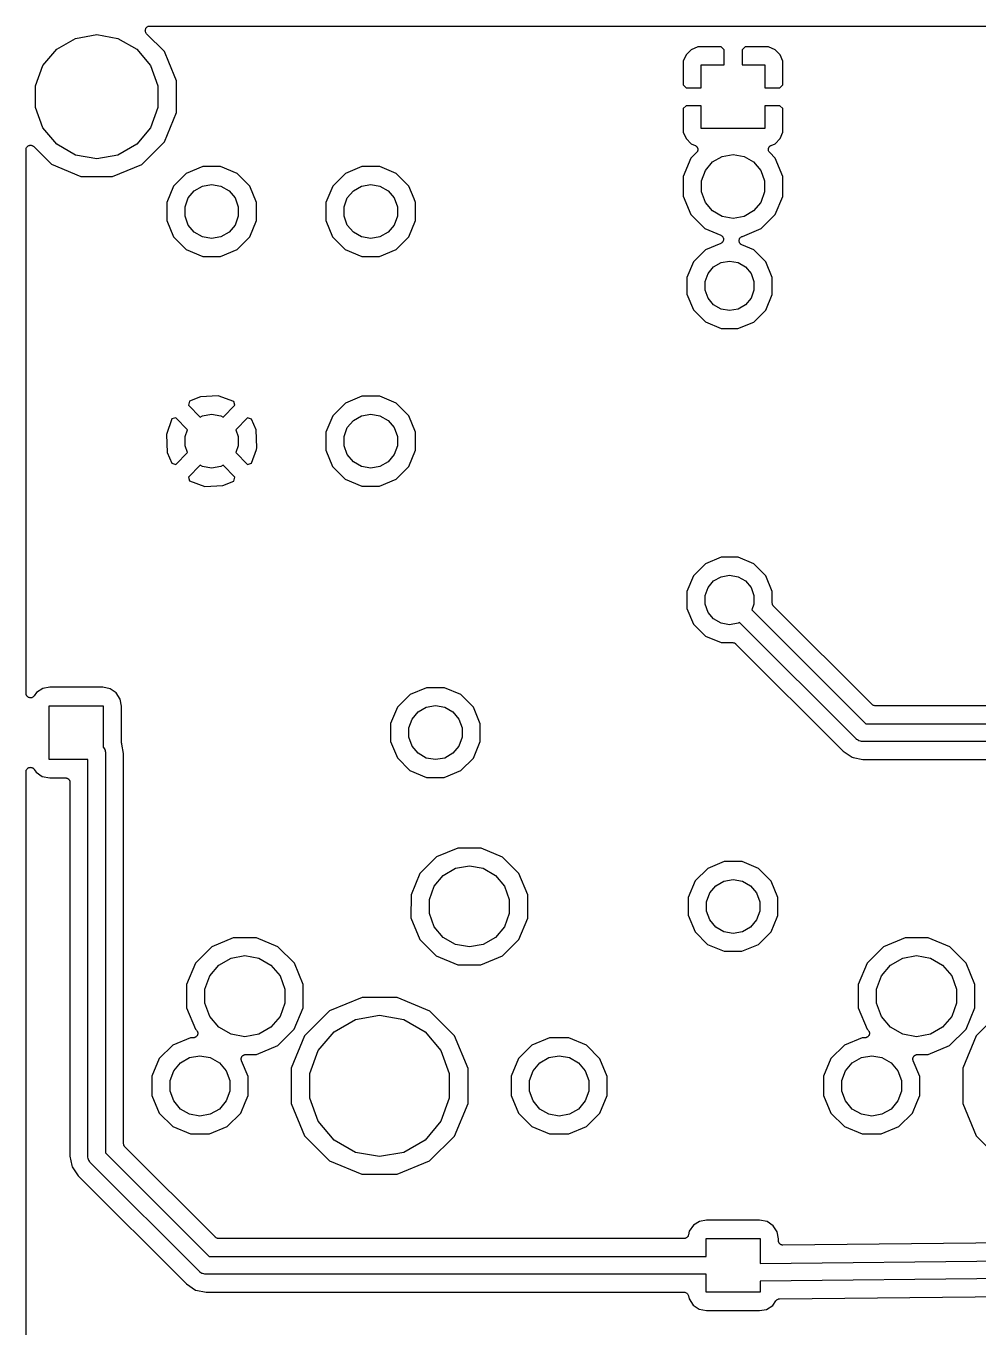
# Model space of a CAD drawing. Extents: x 30 to 169, y -146 to -30.
# Drawn here: x 30 to 56.95, y -66.85 to -30 of the extents above; entities that cross this region are included whole.
import ezdxf

# ---------------------------------------------------------------- set-up
doc = ezdxf.new("R2010")
doc.units = 0
doc.header["$MEASUREMENT"] = 0
doc.layers.add('BLACK', color=7, linetype='CONTINUOUS')

msp = doc.modelspace()

# ---------------------------------------------------------------- linework, layer by layer
at = {"layer": 'Black'}
for p, q in [((33.3737, -30.138), (33.3752, -30.1215)), ((33.3752, -30.1434), (33.3737, -30.138)), ((33.3752, -30.1049), (33.3771, -30.0996)), ((33.3752, -30.1215), (33.3752, -30.1049)), ((33.3752, -30.1491), (33.3752, -30.1434)), ((33.3808, -30.1646), (33.3752, -30.1491)), ((33.3771, -30.0996), (33.3776, -30.094)), ((33.3776, -30.094), (33.3846, -30.079)), ((33.3851, -30.1806), (33.3808, -30.1646)), ((33.3846, -30.079), (33.3902, -30.0635)), ((33.3883, -30.1852), (33.3851, -30.1806)), ((33.3902, -30.1905), (33.3883, -30.1852)), ((33.3902, -30.0635), (33.3939, -30.0592)), ((33.4009, -30.2032), (33.3902, -30.1905)), ((33.3939, -30.0592), (33.3963, -30.0541)), ((33.3963, -30.0541), (33.408, -30.0424)), ((33.4103, -30.2167), (33.4009, -30.2032)), ((33.408, -30.0424), (33.4186, -30.0297)), ((33.9154, -30.7226), (33.4103, -30.2167)), ((33.4186, -30.0297), (33.4235, -30.0269)), ((33.4235, -30.0269), (33.4275, -30.0229)), ((33.4275, -30.0229), (33.4425, -30.0159)), ((33.4425, -30.0159), (33.4568, -30.0077)), ((33.4568, -30.0077), (33.4623, -30.0067)), ((33.4623, -30.0067), (33.4675, -30.0043)), ((33.4675, -30.0043), (33.4839, -30.0029)), ((33.4839, -30.0029), (33.5002, -30)), ((33.5002, -30), (89.1004, -30)), ((30.8708, -30.6543), (31.3992, -30.3493)), ((31.3992, -30.3493), (32, -30.2433)), ((32, -30.2433), (32.6008, -30.3493)), ((32.6008, -30.3493), (33.1292, -30.6543)), ((30.4787, -31.1217), (30.8708, -30.6543)), ((33.1292, -30.6543), (33.5213, -31.1217)), ((34.0391, -31.0222), (33.9154, -30.7226)), ((48.6693, -30.8122), (48.592, -30.999)), ((48.8122, -30.6693), (48.6693, -30.8122)), ((48.999, -30.592), (48.8122, -30.6693)), ((49.6616, -30.592), (48.999, -30.592)), ((49.746, -30.6764), (49.6616, -30.592)), ((49.746, -31.1), (49.746, -30.6764)), ((50.3384, -30.592), (50.254, -30.6764)), ((50.254, -30.6764), (50.254, -31.1)), ((51.001, -30.592), (50.3384, -30.592)), ((51.1878, -30.6693), (51.001, -30.592)), ((51.3307, -30.8122), (51.1878, -30.6693)), ((51.408, -30.999), (51.3307, -30.8122)), ((30.27, -31.695), (30.4787, -31.1217)), ((33.5213, -31.1217), (33.73, -31.695)), ((34.2584, -31.5528), (34.0391, -31.0222)), ((48.592, -30.999), (48.592, -31.6616)), ((49.1, -31.746), (49.1, -31.1)), ((49.1, -31.1), (49.746, -31.1)), ((50.254, -31.1), (50.9, -31.1)), ((50.9, -31.1), (50.9, -31.746)), ((51.408, -31.6616), (51.408, -30.999)), ((34.2576, -32.4511), (34.2584, -31.5528)), ((48.592, -31.6616), (48.6764, -31.746)), ((51.3236, -31.746), (51.408, -31.6616)), ((30.27, -32.305), (30.27, -31.695)), ((33.73, -31.695), (33.73, -32.305)), ((48.6764, -31.746), (49.1, -31.746)), ((50.9, -31.746), (51.3236, -31.746)), ((30.4787, -32.8783), (30.27, -32.305)), ((33.73, -32.305), (33.5213, -32.8783)), ((48.6764, -32.254), (48.592, -32.3384)), ((48.592, -32.3384), (48.592, -33.001)), ((49.1, -32.254), (48.6764, -32.254)), ((49.1, -32.9), (49.1, -32.254)), ((50.9, -32.254), (50.9, -32.9)), ((51.3236, -32.254), (50.9, -32.254)), ((51.408, -32.3384), (51.3236, -32.254)), ((51.408, -33.001), (51.408, -32.3384)), ((33.9131, -33.2807), (34.2576, -32.4511)), ((30.8708, -33.3457), (30.4787, -32.8783)), ((33.5213, -32.8783), (33.1292, -33.3457)), ((48.592, -33.001), (48.6693, -33.1878)), ((50.9, -32.9), (49.1, -32.9)), ((51.3307, -33.1878), (51.408, -33.001)), ((30, -33.4996), (30.0029, -33.4832)), ((30, -35.5267), (30, -33.4996)), ((30.0029, -33.4832), (30.0044, -33.4666)), ((30.0044, -33.4666), (30.0067, -33.4616)), ((30.0067, -33.4616), (30.0077, -33.4561)), ((30.0077, -33.4561), (30.016, -33.4417)), ((30.016, -33.4417), (30.023, -33.4266)), ((30.023, -33.4266), (30.0269, -33.4227)), ((30.0269, -33.4227), (30.0297, -33.4179)), ((30.0297, -33.4179), (30.0425, -33.4072)), ((30.0425, -33.4072), (30.0542, -33.3955)), ((30.0542, -33.3955), (30.0593, -33.3931)), ((30.0593, -33.3931), (30.0635, -33.3896)), ((30.0635, -33.3896), (30.0791, -33.3839)), ((30.0791, -33.3839), (30.0942, -33.3769)), ((30.0942, -33.3769), (30.0997, -33.3764)), ((30.0997, -33.3764), (30.1049, -33.3745)), ((30.1049, -33.3745), (30.1216, -33.3745)), ((30.1216, -33.3745), (30.1382, -33.3731)), ((30.1382, -33.3731), (30.1435, -33.3745)), ((30.1435, -33.3745), (30.1491, -33.3745)), ((30.1491, -33.3745), (30.1647, -33.3802)), ((30.1647, -33.3802), (30.1808, -33.3845)), ((30.1808, -33.3845), (30.1853, -33.3877)), ((30.1853, -33.3877), (30.1905, -33.3896)), ((30.1905, -33.3896), (30.2032, -33.4003)), ((30.2032, -33.4003), (30.2169, -33.4099)), ((30.2169, -33.4099), (30.7193, -33.9131)), ((31.3992, -33.6507), (30.8708, -33.3457)), ((33.1292, -33.3457), (32.6008, -33.6507)), ((33.2774, -33.9154), (33.9131, -33.2807)), ((48.6693, -33.1878), (48.8122, -33.3307)), ((48.8122, -33.3307), (48.9236, -33.3768)), ((48.9236, -33.3768), (48.9353, -33.3843)), ((48.9353, -33.3843), (48.9479, -33.3902)), ((48.9479, -33.3902), (48.9538, -33.396)), ((48.9538, -33.396), (48.9608, -33.4005)), ((48.9608, -33.4005), (48.9693, -33.4115)), ((48.9693, -33.4115), (48.9791, -33.4214)), ((48.9791, -33.4214), (48.9826, -33.4289)), ((48.9826, -33.4289), (48.9876, -33.4355)), ((48.9876, -33.4355), (48.9918, -33.4487)), ((48.9937, -33.5345), (48.99, -33.5479)), ((48.9918, -33.4487), (48.9977, -33.4614)), ((48.999, -33.5216), (48.9937, -33.5345)), ((48.9977, -33.4614), (48.9984, -33.4696)), ((48.9984, -33.4696), (49.0009, -33.4775)), ((48.9993, -33.5133), (48.999, -33.5216)), ((49.0015, -33.5053), (48.9993, -33.5133)), ((49.0009, -33.4775), (49.0003, -33.4914)), ((49.0003, -33.4914), (49.0015, -33.5053)), ((50.9984, -33.5051), (50.9996, -33.4914)), ((51.0006, -33.5132), (50.9984, -33.5051)), ((50.999, -33.4776), (51.0015, -33.4696)), ((50.9996, -33.4914), (50.999, -33.4776)), ((51.0009, -33.5216), (51.0006, -33.5132)), ((51.0062, -33.5344), (51.0009, -33.5216)), ((51.0015, -33.4696), (51.0023, -33.4612)), ((51.0023, -33.4612), (51.0081, -33.4487)), ((51.0098, -33.5477), (51.0062, -33.5344)), ((51.0081, -33.4487), (51.0123, -33.4355)), ((51.0123, -33.4355), (51.0174, -33.4288)), ((51.0174, -33.4288), (51.0209, -33.4212)), ((51.0209, -33.4212), (51.0307, -33.4115)), ((51.0307, -33.4115), (51.0391, -33.4005)), ((51.0391, -33.4005), (51.0462, -33.396)), ((51.0462, -33.396), (51.0522, -33.3901)), ((51.0522, -33.3901), (51.0647, -33.3842)), ((51.0647, -33.3842), (51.0763, -33.3768)), ((51.0763, -33.3768), (51.1878, -33.3307)), ((51.1878, -33.3307), (51.3307, -33.1878)), ((32, -33.7567), (31.3992, -33.6507)), ((32.6008, -33.6507), (32, -33.7567)), ((48.8071, -33.7414), (48.5922, -34.2587)), ((48.9647, -33.584), (48.8071, -33.7414)), ((48.9727, -33.5726), (48.9647, -33.584)), ((48.9821, -33.5624), (48.9727, -33.5726)), ((48.9853, -33.5547), (48.9821, -33.5624)), ((48.99, -33.5479), (48.9853, -33.5547)), ((49.2176, -34.0883), (49.4193, -33.8479)), ((49.4193, -33.8479), (49.691, -33.691)), ((49.691, -33.691), (50, -33.6366)), ((50, -33.6366), (50.309, -33.691)), ((50.309, -33.691), (50.5807, -33.8479)), ((50.5807, -33.8479), (50.7824, -34.0883)), ((51.0146, -33.5546), (51.0098, -33.5477)), ((51.0178, -33.5624), (51.0146, -33.5546)), ((51.0271, -33.5726), (51.0178, -33.5624)), ((51.035, -33.5839), (51.0271, -33.5726)), ((51.1943, -33.7435), (51.035, -33.5839)), ((51.4082, -34.2612), (51.1943, -33.7435)), ((30.7193, -33.9131), (31.5489, -34.2576)), ((31.5489, -34.2576), (32.4472, -34.2584)), ((32.4472, -34.2584), (33.2774, -33.9154)), ((34.5315, -34.1727), (34.174, -34.5297)), ((34.9985, -33.9798), (34.5315, -34.1727)), ((35.5037, -33.9802), (34.9985, -33.9798)), ((35.9703, -34.174), (35.5037, -33.9802)), ((36.3273, -34.5315), (35.9703, -34.174)), ((39.0315, -34.1727), (38.674, -34.5297)), ((39.4985, -33.9798), (39.0315, -34.1727)), ((40.0037, -33.9802), (39.4985, -33.9798)), ((40.4703, -34.174), (40.0037, -33.9802)), ((40.8273, -34.5315), (40.4703, -34.174)), ((48.5922, -34.2587), (48.5918, -34.8188)), ((49.1103, -34.3831), (49.2176, -34.0883)), ((50.7824, -34.0883), (50.8897, -34.3831)), ((51.4078, -34.8213), (51.4082, -34.2612)), ((34.174, -34.5297), (33.9802, -34.9963)), ((34.7583, -34.664), (34.9884, -34.5312)), ((34.9884, -34.5312), (35.25, -34.4851)), ((35.25, -34.4851), (35.5116, -34.5312)), ((35.5116, -34.5312), (35.7417, -34.664)), ((36.5202, -34.9985), (36.3273, -34.5315)), ((38.674, -34.5297), (38.4802, -34.9963)), ((39.2583, -34.664), (39.4884, -34.5312)), ((39.4884, -34.5312), (39.75, -34.4851)), ((39.75, -34.4851), (40.0116, -34.5312)), ((40.0116, -34.5312), (40.2417, -34.664)), ((40.9764, -34.8925), (40.8273, -34.5315)), ((49.1103, -34.6969), (49.1103, -34.3831)), ((50.8897, -34.3831), (50.8897, -34.6969)), ((33.9802, -34.9963), (33.9798, -35.5015)), ((34.4967, -35.1172), (34.5876, -34.8675)), ((34.5876, -34.8675), (34.7583, -34.664)), ((35.7417, -34.664), (35.9124, -34.8675)), ((35.9124, -34.8675), (36.0033, -35.1172)), ((36.5198, -35.5037), (36.5202, -34.9985)), ((38.4802, -34.9963), (38.4798, -35.5015)), ((38.9967, -35.1172), (39.0876, -34.8675)), ((39.0876, -34.8675), (39.2583, -34.664)), ((40.2417, -34.664), (40.4124, -34.8675)), ((40.4124, -34.8675), (40.5033, -35.1172)), ((41.0202, -34.9985), (40.9764, -34.8925)), ((41.0198, -35.5037), (41.0202, -34.9985)), ((48.5918, -34.8188), (48.8057, -35.3365)), ((49.2176, -34.9917), (49.1103, -34.6969)), ((49.4193, -35.2321), (49.2176, -34.9917)), ((50.7824, -34.9917), (50.5807, -35.2321)), ((50.8897, -34.6969), (50.7824, -34.9917)), ((51.1929, -35.3386), (51.4078, -34.8213)), ((34.4967, -35.3828), (34.4967, -35.1172)), ((36.0033, -35.1172), (36.0033, -35.3828)), ((38.9967, -35.3828), (38.9967, -35.1172)), ((40.5033, -35.1172), (40.5033, -35.3828)), ((48.8057, -35.3365), (49.2014, -35.7329)), ((49.691, -35.389), (49.4193, -35.2321)), ((50.5807, -35.2321), (50.309, -35.389)), ((50.7965, -35.7343), (51.1929, -35.3386)), ((30, -39.1667), (30, -35.5267)), ((33.9798, -35.5015), (34.1727, -35.9685)), ((34.5876, -35.6325), (34.4967, -35.3828)), ((34.7583, -35.836), (34.5876, -35.6325)), ((35.9124, -35.6325), (35.7417, -35.836)), ((36.0033, -35.3828), (35.9124, -35.6325)), ((36.326, -35.9703), (36.5198, -35.5037)), ((38.4798, -35.5015), (38.6727, -35.9685)), ((39.0876, -35.6325), (38.9967, -35.3828)), ((39.2583, -35.836), (39.0876, -35.6325)), ((40.4124, -35.6325), (40.2417, -35.836)), ((40.5033, -35.3828), (40.4124, -35.6325)), ((40.826, -35.9703), (41.0198, -35.5037)), ((49.2014, -35.7329), (49.6489, -35.9188)), ((50, -35.4434), (49.691, -35.389)), ((50.309, -35.389), (50, -35.4434)), ((50.2681, -35.9527), (50.7965, -35.7343)), ((34.1727, -35.9685), (34.5297, -36.326)), ((34.9884, -35.9688), (34.7583, -35.836)), ((35.25, -36.0149), (34.9884, -35.9688)), ((35.5116, -35.9688), (35.25, -36.0149)), ((35.7417, -35.836), (35.5116, -35.9688)), ((35.9685, -36.3273), (36.326, -35.9703)), ((38.6727, -35.9685), (39.0297, -36.326)), ((39.4884, -35.9688), (39.2583, -35.836)), ((39.75, -36.0149), (39.4884, -35.9688)), ((40.0116, -35.9688), (39.75, -36.0149)), ((40.2417, -35.836), (40.0116, -35.9688)), ((40.4685, -36.3273), (40.826, -35.9703)), ((49.6489, -35.9188), (49.6628, -35.9277)), ((49.6628, -35.9277), (49.6776, -35.9354)), ((49.6776, -35.9354), (49.6813, -35.9395)), ((49.6813, -35.9395), (49.686, -35.9425)), ((49.686, -35.9425), (49.6961, -35.9557)), ((49.7072, -36.1044), (49.696, -36.1166)), ((49.6961, -35.9557), (49.7073, -35.9679)), ((49.7094, -36.0992), (49.7072, -36.1044)), ((49.7073, -35.9679), (49.7095, -35.9731)), ((49.7128, -36.0948), (49.7094, -36.0992)), ((49.7095, -35.9731), (49.7129, -35.9775)), ((49.7178, -36.079), (49.7128, -36.0948)), ((49.7129, -35.9775), (49.7178, -35.9933)), ((49.7178, -35.9933), (49.7242, -36.0087)), ((49.7241, -36.0636), (49.7178, -36.079)), ((49.7244, -36.0581), (49.7241, -36.0636)), ((49.7242, -36.0087), (49.7244, -36.0142)), ((49.7244, -36.0142), (49.7261, -36.0196)), ((49.7261, -36.0527), (49.7244, -36.0581)), ((49.7261, -36.0196), (49.7253, -36.0362)), ((49.7253, -36.0362), (49.7261, -36.0527)), ((50.1694, -36.0917), (50.1702, -36.0724)), ((50.1702, -36.0944), (50.1694, -36.0917)), ((50.1702, -36.0724), (50.1703, -36.0531)), ((50.1702, -36.0972), (50.1702, -36.0944)), ((50.1768, -36.1154), (50.1702, -36.0972)), ((50.1703, -36.0531), (50.1712, -36.0505)), ((50.1712, -36.0505), (50.1713, -36.0477)), ((50.1713, -36.0477), (50.1788, -36.0298)), ((50.1788, -36.0298), (50.1854, -36.0117)), ((50.1854, -36.0117), (50.1872, -36.0095)), ((50.1872, -36.0095), (50.1883, -36.0069)), ((50.1883, -36.0069), (50.2013, -35.9927)), ((50.2013, -35.9927), (50.2138, -35.9779)), ((50.2138, -35.9779), (50.2162, -35.9765)), ((50.2162, -35.9765), (50.2181, -35.9744)), ((50.2181, -35.9744), (50.2352, -35.9655)), ((50.2352, -35.9655), (50.252, -35.9559)), ((50.252, -35.9559), (50.2547, -35.9554)), ((50.2547, -35.9554), (50.2572, -35.9541)), ((50.2572, -35.9541), (50.2681, -35.9527)), ((34.5297, -36.326), (34.9963, -36.5198)), ((35.5015, -36.5202), (35.9685, -36.3273)), ((39.0297, -36.326), (39.4963, -36.5198)), ((40.0015, -36.5202), (40.4685, -36.3273)), ((49.2175, -36.3316), (48.8778, -36.6707)), ((49.6487, -36.1534), (49.2175, -36.3316)), ((49.6627, -36.1445), (49.6487, -36.1534)), ((49.6774, -36.1369), (49.6627, -36.1445)), ((49.6812, -36.1328), (49.6774, -36.1369)), ((49.6859, -36.1298), (49.6812, -36.1328)), ((49.696, -36.1166), (49.6859, -36.1298)), ((50.1826, -36.1338), (50.1768, -36.1154)), ((50.1843, -36.136), (50.1826, -36.1338)), ((50.1853, -36.1387), (50.1843, -36.136)), ((50.1977, -36.1535), (50.1853, -36.1387)), ((50.2094, -36.1688), (50.1977, -36.1535)), ((50.2118, -36.1703), (50.2094, -36.1688)), ((50.2136, -36.1725), (50.2118, -36.1703)), ((50.2303, -36.1822), (50.2136, -36.1725)), ((50.2466, -36.1925), (50.2303, -36.1822)), ((50.5843, -36.3328), (50.2466, -36.1925)), ((50.9234, -36.6725), (50.5843, -36.3328)), ((34.9963, -36.5198), (35.5015, -36.5202)), ((39.4963, -36.5198), (40.0015, -36.5202)), ((48.8778, -36.6707), (48.6937, -37.114)), ((49.2928, -37.0044), (49.4493, -36.8179)), ((49.4493, -36.8179), (49.6602, -36.6961)), ((49.6602, -36.6961), (49.9, -36.6538)), ((49.9, -36.6538), (50.1398, -36.6961)), ((50.1398, -36.6961), (50.3507, -36.8179)), ((50.3507, -36.8179), (50.5072, -37.0044)), ((51.1067, -37.1161), (50.9234, -36.6725)), ((48.6937, -37.114), (48.6933, -37.5939)), ((49.2095, -37.2332), (49.2928, -37.0044)), ((50.5072, -37.0044), (50.5905, -37.2332)), ((51.1063, -37.596), (51.1067, -37.1161)), ((49.2095, -37.4768), (49.2095, -37.2332)), ((49.2928, -37.7056), (49.2095, -37.4768)), ((50.5905, -37.4768), (50.5072, -37.7056)), ((50.5905, -37.2332), (50.5905, -37.4768)), ((48.6933, -37.5939), (48.8766, -38.0375)), ((49.4493, -37.8921), (49.2928, -37.7056)), ((49.6602, -38.0139), (49.4493, -37.8921)), ((50.3507, -37.8921), (50.1398, -38.0139)), ((50.5072, -37.7056), (50.3507, -37.8921)), ((50.9222, -38.0393), (51.1063, -37.596)), ((48.8766, -38.0375), (49.2157, -38.3772)), ((49.9, -38.0562), (49.6602, -38.0139)), ((50.1398, -38.0139), (49.9, -38.0562)), ((50.5825, -38.3784), (50.9222, -38.0393)), ((49.2157, -38.3772), (49.659, -38.5613)), ((49.659, -38.5613), (50.1389, -38.5617)), ((50.1389, -38.5617), (50.5825, -38.3784)), ((30, -40.1758), (30, -39.1667)), ((30, -40.7698), (30, -40.1758)), ((34.9309, -40.4944), (34.624, -40.6215)), ((35.4388, -40.469), (34.9309, -40.4944)), ((35.877, -40.6253), (35.4388, -40.469)), ((39.4985, -40.4798), (39.0315, -40.6727)), ((40.0037, -40.4802), (39.4985, -40.4798)), ((40.4703, -40.674), (40.0037, -40.4802)), ((30, -41.5423), (30, -40.7698)), ((34.624, -40.6215), (34.5921, -40.7329)), ((34.5921, -40.7329), (34.9263, -41.0671)), ((35.5737, -41.0671), (35.9079, -40.7329)), ((35.9079, -40.7329), (35.877, -40.6253)), ((39.0315, -40.6727), (38.674, -41.0297)), ((40.8273, -41.0315), (40.4703, -40.674)), ((34.1253, -41.123), (33.969, -41.5612)), ((34.2329, -41.0921), (34.1253, -41.123)), ((34.5664, -41.4256), (34.2329, -41.0921)), ((34.9263, -41.0671), (34.9884, -41.0312)), ((34.9884, -41.0312), (35.25, -40.9851)), ((35.25, -40.9851), (35.5116, -41.0312)), ((35.5116, -41.0312), (35.5737, -41.0671)), ((36.2671, -41.0921), (35.9336, -41.4256)), ((36.3785, -41.124), (36.2671, -41.0921)), ((36.5056, -41.4309), (36.3785, -41.124)), ((38.674, -41.0297), (38.4802, -41.4963)), ((39.0876, -41.3675), (39.2583, -41.164)), ((39.2583, -41.164), (39.4884, -41.0312)), ((39.4884, -41.0312), (39.75, -40.9851)), ((39.75, -40.9851), (40.0116, -41.0312)), ((40.0116, -41.0312), (40.2417, -41.164)), ((40.2417, -41.164), (40.4124, -41.3675)), ((41.0202, -41.4985), (40.8273, -41.0315)), ((30, -42.7302), (30, -41.5423)), ((33.969, -41.5612), (33.9944, -42.0691)), ((34.4967, -41.6172), (34.5664, -41.4256)), ((34.4967, -41.8828), (34.4967, -41.6172)), ((35.9336, -41.4256), (36.0033, -41.6172)), ((36.0033, -41.6172), (36.0033, -41.8828)), ((36.531, -41.9388), (36.5056, -41.4309)), ((38.4802, -41.4963), (38.4798, -42.0015)), ((38.9967, -41.6172), (39.0876, -41.3675)), ((38.9967, -41.8828), (38.9967, -41.6172)), ((40.4124, -41.3675), (40.5033, -41.6172)), ((40.5033, -41.6172), (40.5033, -41.8828)), ((41.0198, -42.0037), (41.0202, -41.4985)), ((34.5664, -42.0744), (34.4967, -41.8828)), ((36.0033, -41.8828), (35.9336, -42.0744)), ((36.3747, -42.377), (36.5149, -41.984)), ((36.5149, -41.984), (36.531, -41.9388)), ((36.5149, -41.984), (36.5149, -41.984)), ((38.4798, -42.0015), (38.6727, -42.4685)), ((39.0876, -42.1325), (38.9967, -41.8828)), ((40.5033, -41.8828), (40.4124, -42.1325)), ((40.826, -42.4703), (41.0198, -42.0037)), ((33.9944, -42.0691), (34.1215, -42.376)), ((34.1215, -42.376), (34.2329, -42.4079)), ((34.2329, -42.4079), (34.5664, -42.0744)), ((35.9336, -42.0744), (36.2671, -42.4079)), ((36.2671, -42.4079), (36.3747, -42.377)), ((39.2583, -42.336), (39.0876, -42.1325)), ((39.4884, -42.4688), (39.2583, -42.336)), ((40.2417, -42.336), (40.0116, -42.4688)), ((40.4124, -42.1325), (40.2417, -42.336)), ((30, -43.2641), (30, -42.7302)), ((34.9263, -42.4329), (34.5921, -42.7671)), ((34.9884, -42.4688), (34.9263, -42.4329)), ((35.25, -42.5149), (34.9884, -42.4688)), ((35.5116, -42.4688), (35.25, -42.5149)), ((35.5737, -42.4329), (35.5116, -42.4688)), ((35.9079, -42.7671), (35.5737, -42.4329)), ((38.6727, -42.4685), (39.0297, -42.826)), ((39.75, -42.5149), (39.4884, -42.4688)), ((40.0116, -42.4688), (39.75, -42.5149)), ((40.4685, -42.8273), (40.826, -42.4703)), ((34.5921, -42.7671), (34.623, -42.8747)), ((34.623, -42.8747), (35.0612, -43.031)), ((35.0612, -43.031), (35.5691, -43.0056)), ((35.5691, -43.0056), (35.876, -42.8785)), ((35.876, -42.8785), (35.9079, -42.7671)), ((39.0297, -42.826), (39.4963, -43.0198)), ((39.4963, -43.0198), (40.0015, -43.0202)), ((40.0015, -43.0202), (40.4685, -42.8273)), ((30, -48.8903), (30, -43.2641)), ((49.2175, -45.2216), (48.8778, -45.5607)), ((49.6611, -45.0383), (49.2175, -45.2216)), ((50.141, -45.0387), (49.6611, -45.0383)), ((50.5843, -45.2228), (50.141, -45.0387)), ((50.9234, -45.5625), (50.5843, -45.2228)), ((48.8778, -45.5607), (48.6937, -46.004)), ((49.4493, -45.7079), (49.6602, -45.5861)), ((49.6602, -45.5861), (49.9, -45.5438)), ((49.9, -45.5438), (50.1398, -45.5861)), ((50.1398, -45.5861), (50.3507, -45.7079)), ((51.1067, -46.0061), (50.9234, -45.5625)), ((48.6937, -46.004), (48.6933, -46.4839)), ((49.2095, -46.1232), (49.2928, -45.8944)), ((49.2928, -45.8944), (49.4493, -45.7079)), ((50.3507, -45.7079), (50.5072, -45.8944)), ((50.5072, -45.8944), (50.5905, -46.1232)), ((51.1064, -46.3267), (51.1067, -46.0061)), ((49.2095, -46.3668), (49.2095, -46.1232)), ((49.2928, -46.5956), (49.2095, -46.3668)), ((50.5905, -46.3668), (50.5331, -46.5245)), ((50.5905, -46.1232), (50.5905, -46.3668)), ((51.1074, -46.3323), (51.1064, -46.3267)), ((51.1069, -46.3379), (51.1074, -46.3323)), ((51.1112, -46.3539), (51.1069, -46.3379)), ((51.114, -46.3702), (51.1112, -46.3539)), ((51.1169, -46.3751), (51.114, -46.3702)), ((51.1183, -46.3805), (51.1169, -46.3751)), ((51.1278, -46.3941), (51.1183, -46.3805)), ((51.1361, -46.4084), (51.1278, -46.3941)), ((51.1404, -46.412), (51.1361, -46.4084)), ((51.1436, -46.4167), (51.1404, -46.412)), ((53.9318, -49.2048), (51.1436, -46.4167)), ((48.6933, -46.4839), (48.8766, -46.9275)), ((49.4493, -46.7821), (49.2928, -46.5956)), ((49.6602, -46.9039), (49.4493, -46.7821)), ((50.5331, -46.5245), (53.7586, -49.75)), ((48.8766, -46.9275), (49.2157, -47.2672)), ((49.9, -46.9462), (49.6602, -46.9039)), ((50.1398, -46.9039), (49.9, -46.9462)), ((50.1813, -46.8799), (50.1398, -46.9039)), ((53.4782, -50.1768), (50.1813, -46.8799)), ((49.2157, -47.2672), (49.659, -47.4513)), ((49.659, -47.4513), (49.9821, -47.4516)), ((49.9821, -47.4516), (49.9875, -47.4525)), ((49.9875, -47.4525), (49.9931, -47.4521)), ((49.9931, -47.4521), (50.0091, -47.4564)), ((50.0091, -47.4564), (50.0255, -47.4593)), ((50.0255, -47.4593), (50.0303, -47.462)), ((50.0303, -47.462), (50.0357, -47.4635)), ((50.0357, -47.4635), (50.0493, -47.473)), ((50.0493, -47.473), (50.0637, -47.4814)), ((50.0637, -47.4814), (50.0673, -47.4856)), ((50.0673, -47.4856), (50.0718, -47.4888)), ((50.0718, -47.4888), (53.1102, -50.5271)), ((30.0011, -48.8966), (30, -48.8903)), ((30.0006, -48.9029), (30.0011, -48.8966)), ((30.0049, -48.9182), (30.0006, -48.9029)), ((30.0077, -48.9338), (30.0049, -48.9182)), ((30.0108, -48.9393), (30.0077, -48.9338)), ((30.0125, -48.9453), (30.0108, -48.9393)), ((30.0218, -48.9582), (30.0125, -48.9453)), ((30.0297, -48.972), (30.0218, -48.9582)), ((30.0345, -48.976), (30.0297, -48.972)), ((30.0382, -48.9812), (30.0345, -48.976)), ((30.0513, -48.9901), (30.0382, -48.9812)), ((30.0635, -49.0003), (30.0513, -48.9901)), ((30.0694, -49.0025), (30.0635, -49.0003)), ((30.0746, -49.0061), (30.0694, -49.0025)), ((30.09, -49.01), (30.0746, -49.0061)), ((30.1049, -49.0154), (30.09, -49.01)), ((30.1613, -49.0126), (30.155, -49.0133)), ((30.1756, -49.0058), (30.1613, -49.0126)), ((30.1905, -49.0003), (30.1756, -49.0058)), ((30.1953, -48.9963), (30.1905, -49.0003)), ((30.201, -48.9935), (30.1953, -48.9963)), ((30.2121, -48.9822), (30.201, -48.9935)), ((30.2243, -48.972), (30.2121, -48.9822)), ((30.2274, -48.9665), (30.2243, -48.972)), ((30.2319, -48.962), (30.2274, -48.9665)), ((30.2969, -48.8668), (30.2319, -48.962)), ((30.4705, -48.7551), (30.2969, -48.8668)), ((30.6698, -48.7176), (30.4705, -48.7551)), ((32.1693, -48.7176), (30.6698, -48.7176)), ((32.3835, -48.7609), (32.1693, -48.7176)), ((32.5532, -48.8769), (32.3835, -48.7609)), ((32.6649, -49.0505), (32.5532, -48.8769)), ((40.8615, -48.9227), (40.504, -49.2797)), ((41.3285, -48.7298), (40.8615, -48.9227)), ((41.8337, -48.7302), (41.3285, -48.7298)), ((42.3003, -48.924), (41.8337, -48.7302)), ((42.6573, -49.2815), (42.3003, -48.924)), ((30.1113, -49.0154), (30.1049, -49.0154)), ((30.1174, -49.017), (30.1113, -49.0154)), ((30.1332, -49.0154), (30.1174, -49.017)), ((30.1491, -49.0154), (30.1332, -49.0154)), ((30.155, -49.0133), (30.1491, -49.0154)), ((30.658, -50.762), (30.658, -49.238)), ((30.658, -49.238), (32.182, -49.238)), ((32.182, -49.238), (32.182, -50.4107)), ((32.7024, -49.2498), (32.6649, -49.0505)), ((32.7024, -50.2767), (32.7024, -49.2498)), ((40.504, -49.2797), (40.3102, -49.7463)), ((41.0883, -49.414), (41.3184, -49.2812)), ((41.3184, -49.2812), (41.58, -49.2351)), ((41.58, -49.2351), (41.8416, -49.2812)), ((41.8416, -49.2812), (42.0717, -49.414)), ((42.8502, -49.7485), (42.6573, -49.2815)), ((53.9364, -49.208), (53.9318, -49.2048)), ((53.9399, -49.2123), (53.9364, -49.208)), ((53.9543, -49.2206), (53.9399, -49.2123)), ((53.9679, -49.2301), (53.9543, -49.2206)), ((53.9733, -49.2315), (53.9679, -49.2301)), ((53.9781, -49.2343), (53.9733, -49.2315)), ((53.9945, -49.2372), (53.9781, -49.2343)), ((54.0105, -49.2415), (53.9945, -49.2372)), ((54.0161, -49.241), (54.0105, -49.2415)), ((54.0216, -49.242), (54.0161, -49.241)), ((60.0184, -49.242), (54.0216, -49.242)), ((40.3102, -49.7463), (40.3098, -50.2515)), ((40.8267, -49.8672), (40.9176, -49.6175)), ((40.9176, -49.6175), (41.0883, -49.414)), ((42.0717, -49.414), (42.2424, -49.6175)), ((42.2424, -49.6175), (42.3333, -49.8672)), ((42.8498, -50.2537), (42.8502, -49.7485)), ((53.7586, -49.75), (113.896, -49.75)), ((40.8267, -50.1328), (40.8267, -49.8672)), ((42.3333, -49.8672), (42.3333, -50.1328)), ((32.182, -50.4107), (32.1831, -50.4122)), ((32.1831, -50.4122), (32.1915, -50.4193)), ((32.1915, -50.4193), (32.2078, -50.4476)), ((32.2078, -50.4476), (32.2266, -50.4743)), ((32.2266, -50.4743), (32.2294, -50.485)), ((32.2294, -50.485), (32.2349, -50.4945)), ((32.7024, -50.3007), (32.7024, -50.2767)), ((32.7046, -50.313), (32.7024, -50.3007)), ((32.7049, -50.3255), (32.7046, -50.313)), ((32.758, -50.5925), (32.7049, -50.3255)), ((40.3098, -50.2515), (40.5027, -50.7185)), ((40.9176, -50.3825), (40.8267, -50.1328)), ((41.0883, -50.586), (40.9176, -50.3825)), ((42.2424, -50.3825), (42.0717, -50.586)), ((42.3333, -50.1328), (42.2424, -50.3825)), ((42.656, -50.7203), (42.8498, -50.2537)), ((53.4872, -50.1831), (53.4782, -50.1768)), ((53.4943, -50.1915), (53.4872, -50.1831)), ((53.5226, -50.2078), (53.4943, -50.1915)), ((53.5493, -50.2266), (53.5226, -50.2078)), ((53.56, -50.2294), (53.5493, -50.2266)), ((53.5695, -50.2349), (53.56, -50.2294)), ((53.6017, -50.2406), (53.5695, -50.2349)), ((53.6332, -50.249), (53.6017, -50.2406)), ((53.6442, -50.2481), (53.6332, -50.249)), ((53.655, -50.25), (53.6442, -50.2481)), ((114, -50.25), (53.655, -50.25)), ((31.75, -50.762), (30.658, -50.762)), ((31.75, -62), (31.75, -50.762)), ((32.2349, -50.4945), (32.2406, -50.5267)), ((32.2406, -50.5267), (32.249, -50.5582)), ((32.249, -50.5582), (32.2481, -50.5692)), ((32.2481, -50.5692), (32.25, -50.58)), ((32.25, -50.58), (32.25, -61.8964)), ((32.758, -55.2721), (32.758, -50.5925)), ((40.5027, -50.7185), (40.8597, -51.076)), ((41.3184, -50.7188), (41.0883, -50.586)), ((41.58, -50.7649), (41.3184, -50.7188)), ((41.8416, -50.7188), (41.58, -50.7649)), ((42.0717, -50.586), (41.8416, -50.7188)), ((42.2985, -51.0773), (42.656, -50.7203)), ((53.1102, -50.5271), (53.3659, -50.698)), ((53.3659, -50.698), (53.3973, -50.7042)), ((53.3973, -50.7042), (53.3973, -50.7042)), ((53.3973, -50.7042), (53.6675, -50.758)), ((53.6675, -50.758), (113.987, -50.758)), ((30, -51.1095), (30.0014, -51.1015)), ((30, -70.0723), (30, -51.1095)), ((30.001, -51.0935), (30.0052, -51.0799)), ((30.0014, -51.1015), (30.001, -51.0935)), ((30.0052, -51.0799), (30.0077, -51.066)), ((30.0077, -51.066), (30.0117, -51.059)), ((30.0117, -51.059), (30.0141, -51.0513)), ((30.0141, -51.0513), (30.0226, -51.0401)), ((30.0226, -51.0401), (30.0297, -51.0278)), ((30.0297, -51.0278), (30.0359, -51.0226)), ((30.0359, -51.0226), (30.0408, -51.0162)), ((30.0408, -51.0162), (30.0527, -51.0086)), ((30.0527, -51.0086), (30.0635, -50.9995)), ((30.0635, -50.9995), (30.0711, -50.9967)), ((30.0711, -50.9967), (30.0779, -50.9923)), ((30.0779, -50.9923), (30.0917, -50.9892)), ((30.0917, -50.9892), (30.1049, -50.9844)), ((30.1049, -50.9844), (30.113, -50.9844)), ((30.113, -50.9844), (30.1209, -50.9826)), ((30.1209, -50.9826), (30.1349, -50.9844)), ((30.1349, -50.9844), (30.1491, -50.9844)), ((30.1491, -50.9844), (30.1566, -50.9871)), ((30.1566, -50.9871), (30.1646, -50.9882)), ((30.1646, -50.9882), (30.1772, -50.9946)), ((30.1772, -50.9946), (30.1905, -50.9995)), ((30.1905, -50.9995), (30.1967, -51.0047)), ((30.1967, -51.0047), (30.2039, -51.0084)), ((30.2039, -51.0084), (30.2135, -51.0187)), ((30.2135, -51.0187), (30.2243, -51.0278)), ((30.2243, -51.0278), (30.2283, -51.0348)), ((30.2283, -51.0348), (30.2338, -51.0407)), ((30.2338, -51.0407), (30.2868, -51.1231)), ((30.2868, -51.1231), (30.4565, -51.2391)), ((40.8597, -51.076), (41.3263, -51.2698)), ((41.8315, -51.2702), (42.2985, -51.0773)), ((30.4565, -51.2391), (30.6707, -51.2824)), ((30.6707, -51.2824), (31.115, -51.2824)), ((31.115, -51.2824), (31.1259, -51.2844)), ((31.1259, -51.2844), (31.1371, -51.2844)), ((31.1371, -51.2844), (31.1475, -51.2882)), ((31.1475, -51.2882), (31.1584, -51.2901)), ((31.1584, -51.2901), (31.1681, -51.2957)), ((31.1681, -51.2957), (31.1785, -51.2995)), ((31.1785, -51.2995), (31.187, -51.3066)), ((31.187, -51.3066), (31.1966, -51.3122)), ((31.1966, -51.3122), (31.2038, -51.3207)), ((31.2038, -51.3207), (31.2123, -51.3278)), ((31.2123, -51.3278), (31.2178, -51.3374)), ((31.2178, -51.3374), (31.225, -51.3459)), ((31.225, -51.3459), (31.2288, -51.3564)), ((31.2288, -51.3564), (31.2343, -51.366)), ((31.2343, -51.366), (31.2363, -51.3769)), ((31.2363, -51.3769), (31.2401, -51.3874)), ((31.2401, -51.3874), (31.2401, -51.3985)), ((31.2401, -51.3985), (31.242, -51.4094)), ((31.242, -51.4094), (31.242, -61.9875)), ((41.3263, -51.2698), (41.8315, -51.2702)), ((42.213, -53.2687), (41.606, -53.5195)), ((42.8698, -53.2693), (42.213, -53.2687)), ((43.4764, -53.5212), (42.8698, -53.2693)), ((41.606, -53.5195), (41.1412, -53.9836)), ((42.1476, -53.8418), (42.54, -53.7726)), ((42.54, -53.7726), (42.9324, -53.8418)), ((43.9405, -53.986), (43.4764, -53.5212)), ((49.7485, -53.6498), (49.2815, -53.8427)), ((50.2537, -53.6502), (49.7485, -53.6498)), ((50.7203, -53.844), (50.2537, -53.6502)), ((41.1412, -53.9836), (40.8893, -54.5902)), ((41.5464, -54.3463), (41.8025, -54.0411)), ((41.8025, -54.0411), (42.1476, -53.8418)), ((42.9324, -53.8418), (43.2775, -54.0411)), ((43.2775, -54.0411), (43.5336, -54.3463)), ((44.1913, -54.593), (43.9405, -53.986)), ((49.2815, -53.8427), (48.924, -54.1997)), ((49.7384, -54.2012), (50, -54.1551)), ((50, -54.1551), (50.2616, -54.2012)), ((51.0773, -54.2015), (50.7203, -53.844)), ((41.4101, -54.7208), (41.5464, -54.3463)), ((43.5336, -54.3463), (43.6699, -54.7208)), ((48.924, -54.1997), (48.7302, -54.6663)), ((49.2467, -54.7872), (49.3376, -54.5375)), ((49.3376, -54.5375), (49.5083, -54.334)), ((49.5083, -54.334), (49.7384, -54.2012)), ((50.2616, -54.2012), (50.4917, -54.334)), ((50.4917, -54.334), (50.6624, -54.5375)), ((50.6624, -54.5375), (50.7533, -54.7872)), ((51.2702, -54.6685), (51.0773, -54.2015)), ((40.8893, -54.5902), (40.8887, -55.247)), ((41.4101, -55.1192), (41.4101, -54.7208)), ((43.6699, -54.7208), (43.6699, -55.1192)), ((44.1908, -55.1965), (44.1913, -54.593)), ((48.7302, -54.6663), (48.7298, -55.1715)), ((49.2467, -55.0528), (49.2467, -54.7872)), ((50.7533, -54.7872), (50.7533, -55.0528)), ((51.2698, -55.1737), (51.2702, -54.6685)), ((32.758, -60.2943), (32.758, -55.2721)), ((40.8887, -55.247), (41.1395, -55.854)), ((41.5464, -55.4937), (41.4101, -55.1192)), ((43.6699, -55.1192), (43.5336, -55.4937)), ((43.9388, -55.8564), (44.1907, -55.2498)), ((44.1907, -55.2498), (44.1908, -55.1966)), ((44.1908, -55.1966), (44.1908, -55.1965)), ((48.7298, -55.1715), (48.9227, -55.6385)), ((49.3376, -55.3025), (49.2467, -55.0528)), ((50.7533, -55.0528), (50.6624, -55.3025)), ((51.076, -55.6403), (51.2491, -55.2234)), ((51.2491, -55.2234), (51.2698, -55.1737)), ((51.2491, -55.2234), (51.2491, -55.2234)), ((41.8025, -55.7989), (41.5464, -55.4937)), ((43.5336, -55.4937), (43.2775, -55.7989)), ((48.9227, -55.6385), (49.2797, -55.996)), ((49.5083, -55.506), (49.3376, -55.3025)), ((49.7384, -55.6388), (49.5083, -55.506)), ((50, -55.6849), (49.7384, -55.6388)), ((50.2616, -55.6388), (50, -55.6849)), ((50.4917, -55.506), (50.2616, -55.6388)), ((50.6624, -55.3025), (50.4917, -55.506)), ((50.7185, -55.9973), (51.076, -55.6403)), ((35.863, -55.8087), (35.256, -56.0595)), ((36.5198, -55.8093), (35.863, -55.8087)), ((37.1264, -56.0612), (36.5198, -55.8093)), ((41.1395, -55.854), (41.6036, -56.3188)), ((42.1476, -55.9982), (41.8025, -55.7989)), ((42.54, -56.0674), (42.1476, -55.9982)), ((42.9324, -55.9982), (42.54, -56.0674)), ((43.2775, -55.7989), (42.9324, -55.9982)), ((43.474, -56.3205), (43.9388, -55.8564)), ((49.2797, -55.996), (49.7463, -56.1898)), ((50.2515, -56.1902), (50.7185, -55.9973)), ((54.863, -55.8087), (54.256, -56.0595)), ((55.5198, -55.8093), (54.863, -55.8087)), ((56.1264, -56.0612), (55.5198, -55.8093)), ((35.256, -56.0595), (34.7912, -56.5236)), ((35.4525, -56.5811), (35.7976, -56.3818)), ((35.7976, -56.3818), (36.19, -56.3126)), ((36.19, -56.3126), (36.5824, -56.3818)), ((36.5824, -56.3818), (36.9275, -56.5811)), ((37.5905, -56.526), (37.1264, -56.0612)), ((41.6036, -56.3188), (42.2102, -56.5707)), ((42.867, -56.5713), (43.474, -56.3205)), ((49.7463, -56.1898), (50.2515, -56.1902)), ((54.256, -56.0595), (53.7912, -56.5236)), ((54.4525, -56.5811), (54.7976, -56.3818)), ((54.7976, -56.3818), (55.19, -56.3126)), ((55.19, -56.3126), (55.5824, -56.3818)), ((55.5824, -56.3818), (55.9275, -56.5811)), ((56.5905, -56.526), (56.1264, -56.0612)), ((34.7912, -56.5236), (34.5393, -57.1302)), ((35.1964, -56.8863), (35.4525, -56.5811)), ((36.9275, -56.5811), (37.1836, -56.8863)), ((37.8413, -57.133), (37.5905, -56.526)), ((42.2102, -56.5707), (42.867, -56.5713)), ((53.7912, -56.5236), (53.5393, -57.1302)), ((54.1964, -56.8863), (54.4525, -56.5811)), ((55.9275, -56.5811), (56.1836, -56.8863)), ((56.8413, -57.133), (56.5905, -56.526)), ((35.0601, -57.2608), (35.1964, -56.8863)), ((37.1836, -56.8863), (37.3199, -57.2608)), ((54.0601, -57.2608), (54.1964, -56.8863)), ((56.1836, -56.8863), (56.3199, -57.2608)), ((34.5393, -57.1302), (34.5387, -57.787)), ((35.0601, -57.6592), (35.0601, -57.2608)), ((37.3199, -57.2608), (37.3199, -57.6592)), ((37.8407, -57.7898), (37.8413, -57.133)), ((53.5393, -57.1302), (53.5387, -57.787)), ((54.0601, -57.6592), (54.0601, -57.2608)), ((56.3199, -57.2608), (56.3199, -57.6592)), ((56.8407, -57.7898), (56.8413, -57.133)), ((34.5387, -57.787), (34.7895, -58.394)), ((35.1964, -58.0337), (35.0601, -57.6592)), ((37.3199, -57.6592), (37.1836, -58.0337)), ((37.5888, -58.3964), (37.8407, -57.7898)), ((39.5045, -57.4977), (38.5846, -57.8778)), ((40.4998, -57.4985), (39.5045, -57.4977)), ((41.4191, -57.8802), (40.4998, -57.4985)), ((53.5387, -57.787), (53.7895, -58.394)), ((54.1964, -58.0337), (54.0601, -57.6592)), ((56.3199, -57.6592), (56.1836, -58.0337)), ((56.5888, -58.3964), (56.8407, -57.7898)), ((35.4525, -58.3389), (35.1964, -58.0337)), ((37.1836, -58.0337), (36.9275, -58.3389)), ((38.5846, -57.8778), (37.8802, -58.5809)), ((38.7135, -58.4667), (39.3154, -58.1192)), ((39.3154, -58.1192), (40, -57.9985)), ((40, -57.9985), (40.6846, -58.1192)), ((40.6846, -58.1192), (41.2865, -58.4667)), ((42.1222, -58.5846), (41.4191, -57.8802)), ((54.4525, -58.3389), (54.1964, -58.0337)), ((56.1836, -58.0337), (55.9275, -58.3389)), ((57.5846, -57.8778), (56.8802, -58.5809)), ((34.7895, -58.394), (34.8197, -58.4242)), ((34.8197, -58.4242), (34.8292, -58.4378)), ((34.8338, -58.5869), (34.822, -58.5986)), ((34.8292, -58.4378), (34.8399, -58.4505)), ((34.8361, -58.5818), (34.8338, -58.5869)), ((34.8397, -58.5775), (34.8361, -58.5818)), ((34.8454, -58.5619), (34.8397, -58.5775)), ((34.8399, -58.4505), (34.8418, -58.4558)), ((34.8418, -58.4558), (34.845, -58.4604)), ((34.845, -58.4604), (34.8492, -58.4764)), ((34.8525, -58.5469), (34.8454, -58.5619)), ((34.8492, -58.4764), (34.8549, -58.492)), ((34.8529, -58.5413), (34.8525, -58.5469)), ((34.8549, -58.5361), (34.8529, -58.5413)), ((34.8549, -58.492), (34.8549, -58.4976)), ((34.8549, -58.4976), (34.8563, -58.503)), ((34.8563, -58.503), (34.8549, -58.5195)), ((34.8549, -58.5195), (34.8549, -58.5361)), ((35.7976, -58.5382), (35.4525, -58.3389)), ((36.19, -58.6074), (35.7976, -58.5382)), ((36.5824, -58.5382), (36.19, -58.6074)), ((36.9275, -58.3389), (36.5824, -58.5382)), ((37.124, -58.8605), (37.5888, -58.3964)), ((37.8802, -58.5809), (37.4985, -59.5002)), ((38.2666, -58.9992), (38.7135, -58.4667)), ((41.2865, -58.4667), (41.7334, -58.9992)), ((42.5023, -59.5045), (42.1222, -58.5846)), ((53.7895, -58.394), (53.8197, -58.4242)), ((53.8197, -58.4242), (53.8292, -58.4378)), ((53.8338, -58.5869), (53.822, -58.5986)), ((53.8292, -58.4378), (53.8399, -58.4505)), ((53.8361, -58.5818), (53.8338, -58.5869)), ((53.8397, -58.5775), (53.8361, -58.5818)), ((53.8454, -58.5619), (53.8397, -58.5775)), ((53.8399, -58.4505), (53.8418, -58.4558)), ((53.8418, -58.4558), (53.845, -58.4604)), ((53.845, -58.4604), (53.8492, -58.4764)), ((53.8525, -58.5469), (53.8454, -58.5619)), ((53.8492, -58.4764), (53.8549, -58.492)), ((53.8529, -58.5413), (53.8525, -58.5469)), ((53.8549, -58.5361), (53.8529, -58.5413)), ((53.8549, -58.492), (53.8549, -58.4976)), ((53.8549, -58.4976), (53.8563, -58.503)), ((53.8563, -58.503), (53.8549, -58.5195)), ((53.8549, -58.5195), (53.8549, -58.5361)), ((54.7976, -58.5382), (54.4525, -58.3389)), ((55.19, -58.6074), (54.7976, -58.5382)), ((55.5824, -58.5382), (55.19, -58.6074)), ((55.9275, -58.3389), (55.5824, -58.5382)), ((56.124, -58.8605), (56.5888, -58.3964)), ((56.8802, -58.5809), (56.4985, -59.5002)), ((34.1513, -58.8473), (33.7687, -59.2292)), ((34.6509, -58.6409), (34.1513, -58.8473)), ((34.7297, -58.6409), (34.6509, -58.6409)), ((34.7461, -58.6381), (34.7297, -58.6409)), ((34.7626, -58.6366), (34.7461, -58.6381)), ((34.7676, -58.6343), (34.7626, -58.6366)), ((34.7731, -58.6333), (34.7676, -58.6343)), ((34.7875, -58.625), (34.7731, -58.6333)), ((34.8026, -58.618), (34.7875, -58.625)), ((34.8065, -58.6141), (34.8026, -58.618)), ((34.8114, -58.6113), (34.8065, -58.6141)), ((34.822, -58.5986), (34.8114, -58.6113)), ((36.517, -59.1113), (37.124, -58.8605)), ((44.3113, -58.8473), (43.9287, -59.2292)), ((44.8109, -58.6409), (44.3113, -58.8473)), ((45.3515, -58.6413), (44.8109, -58.6409)), ((45.8508, -58.8487), (45.3515, -58.6413)), ((46.2327, -59.2313), (45.8508, -58.8487)), ((53.1513, -58.8473), (52.7687, -59.2292)), ((53.6509, -58.6409), (53.1513, -58.8473)), ((53.7297, -58.6409), (53.6509, -58.6409)), ((53.7461, -58.6381), (53.7297, -58.6409)), ((53.7626, -58.6366), (53.7461, -58.6381)), ((53.7676, -58.6343), (53.7626, -58.6366)), ((53.7731, -58.6333), (53.7676, -58.6343)), ((53.7875, -58.625), (53.7731, -58.6333)), ((53.8026, -58.618), (53.7875, -58.625)), ((53.8065, -58.6141), (53.8026, -58.618)), ((53.8114, -58.6113), (53.8065, -58.6141)), ((53.822, -58.5986), (53.8114, -58.6113)), ((55.517, -59.1113), (56.124, -58.8605)), ((33.7687, -59.2292), (33.5613, -59.7285)), ((34.371, -59.3457), (34.6279, -59.1974)), ((34.6279, -59.1974), (34.92, -59.1458)), ((34.92, -59.1458), (35.2121, -59.1974)), ((35.2121, -59.1974), (35.469, -59.3457)), ((36.086, -59.2434), (36.0878, -59.2297)), ((36.0878, -59.2516), (36.086, -59.2434)), ((36.0878, -59.2297), (36.0879, -59.2159)), ((36.0878, -59.26), (36.0878, -59.2516)), ((36.0925, -59.273), (36.0878, -59.26)), ((36.0879, -59.2159), (36.0907, -59.208)), ((36.0907, -59.208), (36.0918, -59.1997)), ((36.0918, -59.1997), (36.0982, -59.1874)), ((36.0955, -59.2865), (36.0925, -59.273)), ((36.2791, -59.7309), (36.0955, -59.2865)), ((36.0982, -59.1874), (36.103, -59.1744)), ((36.103, -59.1744), (36.1084, -59.168)), ((36.1084, -59.168), (36.1122, -59.1606)), ((36.1122, -59.1606), (36.1224, -59.1513)), ((36.1224, -59.1513), (36.1314, -59.1407)), ((36.1314, -59.1407), (36.1386, -59.1365)), ((36.1386, -59.1365), (36.1448, -59.1308)), ((36.1448, -59.1308), (36.1576, -59.1256)), ((36.1576, -59.1256), (36.1696, -59.1186)), ((36.1696, -59.1186), (36.1778, -59.1172)), ((36.1778, -59.1172), (36.1855, -59.114)), ((36.1855, -59.114), (36.1994, -59.1134)), ((36.1994, -59.1134), (36.213, -59.111)), ((36.213, -59.111), (36.517, -59.1113)), ((38.0289, -59.6524), (38.2666, -58.9992)), ((41.7334, -58.9992), (41.9711, -59.6524)), ((43.9287, -59.2292), (43.7213, -59.7285)), ((44.531, -59.3457), (44.7879, -59.1974)), ((44.7879, -59.1974), (45.08, -59.1458)), ((45.08, -59.1458), (45.3721, -59.1974)), ((45.3721, -59.1974), (45.629, -59.3457)), ((46.4391, -59.7309), (46.2327, -59.2313)), ((52.7687, -59.2292), (52.5613, -59.7285)), ((53.371, -59.3457), (53.6279, -59.1974)), ((53.6279, -59.1974), (53.92, -59.1458)), ((53.92, -59.1458), (54.2121, -59.1974)), ((54.2121, -59.1974), (54.469, -59.3457)), ((55.086, -59.2434), (55.0878, -59.2297)), ((55.0878, -59.2516), (55.086, -59.2434)), ((55.0878, -59.2297), (55.0879, -59.2159)), ((55.0878, -59.26), (55.0878, -59.2516)), ((55.0925, -59.273), (55.0878, -59.26)), ((55.0879, -59.2159), (55.0907, -59.208)), ((55.0907, -59.208), (55.0918, -59.1997)), ((55.0918, -59.1997), (55.0982, -59.1874)), ((55.0955, -59.2865), (55.0925, -59.273)), ((55.2791, -59.7309), (55.0955, -59.2865)), ((55.0982, -59.1874), (55.103, -59.1744)), ((55.103, -59.1744), (55.1084, -59.168)), ((55.1084, -59.168), (55.1122, -59.1606)), ((55.1122, -59.1606), (55.1224, -59.1513)), ((55.1224, -59.1513), (55.1314, -59.1407)), ((55.1314, -59.1407), (55.1386, -59.1365)), ((55.1386, -59.1365), (55.1448, -59.1308)), ((55.1448, -59.1308), (55.1576, -59.1256)), ((55.1576, -59.1256), (55.1696, -59.1186)), ((55.1696, -59.1186), (55.1778, -59.1172)), ((55.1778, -59.1172), (55.1855, -59.114)), ((55.1855, -59.114), (55.1994, -59.1134)), ((55.1994, -59.1134), (55.213, -59.111)), ((55.213, -59.111), (55.517, -59.1113)), ((34.0788, -59.8517), (34.1803, -59.5729)), ((34.1803, -59.5729), (34.371, -59.3457)), ((35.469, -59.3457), (35.6597, -59.5729)), ((35.6597, -59.5729), (35.7612, -59.8517)), ((37.4985, -59.5002), (37.4977, -60.4955)), ((38.0289, -60.3476), (38.0289, -59.6524)), ((41.9711, -59.6524), (41.9711, -60.3476)), ((42.5016, -60.2942), (42.5023, -59.5045)), ((44.2388, -59.8517), (44.3403, -59.5729)), ((44.3403, -59.5729), (44.531, -59.3457)), ((45.629, -59.3457), (45.8197, -59.5729)), ((45.8197, -59.5729), (45.9212, -59.8517)), ((53.0788, -59.8517), (53.1803, -59.5729)), ((53.1803, -59.5729), (53.371, -59.3457)), ((54.469, -59.3457), (54.6597, -59.5729)), ((54.6597, -59.5729), (54.7612, -59.8517)), ((56.4985, -59.5002), (56.4977, -60.4955)), ((33.5613, -59.7285), (33.5609, -60.2691)), ((34.0788, -60.1483), (34.0788, -59.8517)), ((35.7612, -59.8517), (35.7612, -60.1483)), ((36.2787, -60.2715), (36.2791, -59.7309)), ((43.7213, -59.7285), (43.7209, -60.2691)), ((44.2388, -60.1483), (44.2388, -59.8517)), ((45.9212, -59.8517), (45.9212, -60.1483)), ((46.4387, -60.2715), (46.4391, -59.7309)), ((52.5613, -59.7285), (52.5609, -60.2691)), ((53.0788, -60.1483), (53.0788, -59.8517)), ((54.7612, -59.8517), (54.7612, -60.1483)), ((55.2787, -60.2715), (55.2791, -59.7309)), ((32.758, -61.6334), (32.758, -60.2943)), ((33.5609, -60.2691), (33.7673, -60.7687)), ((34.1803, -60.4271), (34.0788, -60.1483)), ((34.371, -60.6543), (34.1803, -60.4271)), ((35.6597, -60.4271), (35.469, -60.6543)), ((35.7612, -60.1483), (35.6597, -60.4271)), ((36.1954, -60.4719), (36.2787, -60.2715)), ((38.2666, -61.0008), (38.0289, -60.3476)), ((41.9711, -60.3476), (41.7334, -61.0008)), ((42.5015, -60.4998), (42.5016, -60.2942)), ((42.5016, -60.2942), (42.5016, -60.2942)), ((43.7209, -60.2691), (43.9273, -60.7687)), ((44.3403, -60.4271), (44.2388, -60.1483)), ((44.531, -60.6543), (44.3403, -60.4271)), ((45.8197, -60.4271), (45.629, -60.6543)), ((45.9212, -60.1483), (45.8197, -60.4271)), ((46.2313, -60.7708), (46.4387, -60.2715)), ((52.5609, -60.2691), (52.7673, -60.7687)), ((53.1803, -60.4271), (53.0788, -60.1483)), ((53.371, -60.6543), (53.1803, -60.4271)), ((54.6597, -60.4271), (54.469, -60.6543)), ((54.7612, -60.1483), (54.6597, -60.4271)), ((55.1954, -60.4719), (55.2787, -60.2715)), ((33.7673, -60.7687), (34.1492, -61.1513)), ((34.6279, -60.8026), (34.371, -60.6543)), ((34.92, -60.8541), (34.6279, -60.8026)), ((35.2121, -60.8026), (34.92, -60.8541)), ((35.469, -60.6543), (35.2121, -60.8026)), ((35.6887, -61.1527), (36.0713, -60.7708)), ((36.0713, -60.7708), (36.1954, -60.4719)), ((37.4977, -60.4955), (37.8778, -61.4154)), ((42.1198, -61.4191), (42.5015, -60.4998)), ((43.9273, -60.7687), (44.3092, -61.1513)), ((44.7879, -60.8026), (44.531, -60.6543)), ((45.08, -60.8541), (44.7879, -60.8026)), ((45.3721, -60.8026), (45.08, -60.8541)), ((45.629, -60.6543), (45.3721, -60.8026)), ((45.8487, -61.1527), (46.2313, -60.7708)), ((52.7673, -60.7687), (53.1492, -61.1513)), ((53.6279, -60.8026), (53.371, -60.6543)), ((53.92, -60.8541), (53.6279, -60.8026)), ((54.2121, -60.8026), (53.92, -60.8541)), ((54.469, -60.6543), (54.2121, -60.8026)), ((54.6887, -61.1527), (55.0713, -60.7708)), ((55.0713, -60.7708), (55.1954, -60.4719)), ((56.4977, -60.4955), (56.8778, -61.4154)), ((34.1492, -61.1513), (34.6485, -61.3587)), ((35.1891, -61.3591), (35.6887, -61.1527)), ((38.7135, -61.5332), (38.2666, -61.0008)), ((41.7334, -61.0008), (41.2865, -61.5332)), ((44.3092, -61.1513), (44.8085, -61.3587)), ((45.3491, -61.3591), (45.8487, -61.1527)), ((53.1492, -61.1513), (53.6485, -61.3587)), ((54.1891, -61.3591), (54.6887, -61.1527)), ((34.6485, -61.3587), (35.1891, -61.3591)), ((37.8778, -61.4154), (38.5809, -62.1198)), ((39.3154, -61.8808), (38.7135, -61.5332)), ((41.2865, -61.5332), (40.6846, -61.8808)), ((41.4154, -62.1222), (42.1198, -61.4191)), ((44.8085, -61.3587), (45.3491, -61.3591)), ((53.6485, -61.3587), (54.1891, -61.3591)), ((56.8778, -61.4154), (57.5809, -62.1198)), ((32.25, -61.8964), (35.1836, -64.83)), ((32.759, -61.6389), (32.758, -61.6334)), ((32.7585, -61.6445), (32.759, -61.6389)), ((32.7628, -61.6605), (32.7585, -61.6445)), ((32.7657, -61.6769), (32.7628, -61.6605)), ((32.7685, -61.6817), (32.7657, -61.6769)), ((32.7699, -61.6871), (32.7685, -61.6817)), ((32.7794, -61.7007), (32.7699, -61.6871)), ((32.7877, -61.7151), (32.7794, -61.7007)), ((32.792, -61.7186), (32.7877, -61.7151)), ((32.7952, -61.7232), (32.792, -61.7186)), ((35.3568, -64.2848), (32.7952, -61.7232)), ((40, -62.0015), (39.3154, -61.8808)), ((40.6846, -61.8808), (40, -62.0015)), ((31.242, -61.9875), (31.2957, -62.2577)), ((31.2957, -62.2577), (31.2957, -62.2577)), ((31.2957, -62.2577), (31.302, -62.2891)), ((31.7519, -62.0108), (31.75, -62)), ((31.751, -62.0218), (31.7519, -62.0108)), ((31.7594, -62.0533), (31.751, -62.0218)), ((31.7651, -62.0855), (31.7594, -62.0533)), ((31.7706, -62.095), (31.7651, -62.0855)), ((31.7734, -62.1057), (31.7706, -62.095)), ((31.7922, -62.1324), (31.7734, -62.1057)), ((31.8085, -62.1607), (31.7922, -62.1324)), ((31.8169, -62.1678), (31.8085, -62.1607)), ((31.8232, -62.1768), (31.8169, -62.1678)), ((34.9032, -65.2568), (31.8232, -62.1768)), ((38.5809, -62.1198), (39.5002, -62.5015)), ((40.4955, -62.5023), (41.4154, -62.1222)), ((31.302, -62.2891), (31.4729, -62.5448)), ((31.4729, -62.5448), (34.5352, -65.6071)), ((39.5002, -62.5015), (40.4955, -62.5023)), ((48.7609, -64.1165), (48.7399, -64.2202)), ((48.8769, -63.9468), (48.7609, -64.1165)), ((49.0505, -63.8351), (48.8769, -63.9468)), ((49.2498, -63.7976), (49.0505, -63.8351)), ((50.7493, -63.7976), (49.2498, -63.7976)), ((50.9635, -63.8409), (50.7493, -63.7976)), ((51.1332, -63.9569), (50.9635, -63.8409)), ((51.2449, -64.1305), (51.1332, -63.9569)), ((35.3614, -64.288), (35.3568, -64.2848)), ((35.3649, -64.2923), (35.3614, -64.288)), ((35.3793, -64.3006), (35.3649, -64.2923)), ((35.3929, -64.3101), (35.3793, -64.3006)), ((35.3983, -64.3115), (35.3929, -64.3101)), ((35.4031, -64.3143), (35.3983, -64.3115)), ((35.4195, -64.3172), (35.4031, -64.3143)), ((35.4355, -64.3215), (35.4195, -64.3172)), ((35.4411, -64.321), (35.4355, -64.3215)), ((35.4466, -64.322), (35.4411, -64.321)), ((48.6155, -64.322), (35.4466, -64.322)), ((48.6356, -64.3184), (48.6155, -64.322)), ((48.6559, -64.3154), (48.6356, -64.3184)), ((48.6573, -64.3146), (48.6559, -64.3154)), ((48.6589, -64.3143), (48.6573, -64.3146)), ((48.6767, -64.3041), (48.6589, -64.3143)), ((48.6946, -64.2943), (48.6767, -64.3041)), ((48.6957, -64.2931), (48.6946, -64.2943)), ((48.6971, -64.2923), (48.6957, -64.2931)), ((48.7103, -64.2766), (48.6971, -64.2923)), ((48.7238, -64.2613), (48.7103, -64.2766)), ((48.7244, -64.2597), (48.7238, -64.2613)), ((48.7255, -64.2585), (48.7244, -64.2597)), ((48.7325, -64.2393), (48.7255, -64.2585)), ((48.7399, -64.2202), (48.7325, -64.2393)), ((49.238, -64.83), (49.238, -64.318)), ((49.238, -64.318), (50.762, -64.318)), ((50.762, -64.318), (50.762, -65.024)), ((51.2824, -64.3298), (51.2449, -64.1305)), ((51.2824, -64.3821), (51.2824, -64.3298)), ((51.2845, -64.3937), (51.2824, -64.3821)), ((51.2846, -64.4055), (51.2845, -64.3937)), ((51.2883, -64.4152), (51.2846, -64.4055)), ((51.2901, -64.4255), (51.2883, -64.4152)), ((51.296, -64.4357), (51.2901, -64.4255)), ((51.3001, -64.4467), (51.296, -64.4357)), ((51.3069, -64.4547), (51.3001, -64.4467)), ((51.3122, -64.4637), (51.3069, -64.4547)), ((51.3212, -64.4713), (51.3122, -64.4637)), ((51.3288, -64.4802), (51.3212, -64.4713)), ((51.3379, -64.4854), (51.3288, -64.4802)), ((51.3459, -64.4921), (51.3379, -64.4854)), ((67.6138, -64.3367), (51.4108, -64.5091)), ((35.1836, -64.83), (49.238, -64.83)), ((50.762, -65.024), (68.238, -64.8381)), ((51.357, -64.4961), (51.3459, -64.4921)), ((51.3673, -64.5019), (51.357, -64.4961)), ((51.3776, -64.5036), (51.3673, -64.5019)), ((51.3874, -64.5072), (51.3776, -64.5036)), ((51.3992, -64.5072), (51.3874, -64.5072)), ((51.4108, -64.5091), (51.3992, -64.5072)), ((34.9122, -65.2631), (34.9032, -65.2568)), ((34.9193, -65.2715), (34.9122, -65.2631)), ((34.9476, -65.2878), (34.9193, -65.2715)), ((34.9743, -65.3066), (34.9476, -65.2878)), ((34.985, -65.3094), (34.9743, -65.3066)), ((34.9945, -65.3149), (34.985, -65.3094)), ((35.0267, -65.3206), (34.9945, -65.3149)), ((35.0582, -65.329), (35.0267, -65.3206)), ((35.0692, -65.3281), (35.0582, -65.329)), ((35.08, -65.33), (35.0692, -65.3281)), ((49.238, -65.33), (35.08, -65.33)), ((49.238, -65.842), (49.238, -65.33)), ((68.238, -65.3381), (50.762, -65.524)), ((50.762, -65.524), (50.762, -65.842)), ((34.5352, -65.6071), (34.7909, -65.778)), ((34.7909, -65.778), (34.8071, -65.7812)), ((34.8071, -65.7812), (34.8071, -65.7812)), ((34.8071, -65.7812), (35.0925, -65.838)), ((35.0925, -65.838), (48.6137, -65.838)), ((48.6137, -65.838), (48.6347, -65.8417)), ((48.6347, -65.8417), (48.6558, -65.8452)), ((48.6558, -65.8452), (48.6564, -65.8455)), ((48.6564, -65.8455), (48.6571, -65.8457)), ((48.6571, -65.8457), (48.6756, -65.8563)), ((48.6756, -65.8563), (48.6942, -65.8668)), ((48.6942, -65.8668), (48.6947, -65.8673)), ((48.6947, -65.8673), (48.6953, -65.8677)), ((48.6953, -65.8677), (48.7091, -65.8841)), ((48.7091, -65.8841), (48.723, -65.9002)), ((48.723, -65.9002), (48.7232, -65.9009)), ((48.7232, -65.9009), (48.7237, -65.9015)), ((48.7237, -65.9015), (48.731, -65.9215)), ((48.731, -65.9215), (48.7385, -65.9415)), ((48.7385, -65.9415), (48.7551, -66.0295)), ((50.762, -65.842), (49.238, -65.842)), ((51.3166, -66.0262), (67.615, -65.8528)), ((48.7551, -66.0295), (48.8668, -66.2031)), ((48.8668, -66.2031), (49.0365, -66.3191)), ((49.0365, -66.3191), (49.2507, -66.3624)), ((50.7502, -66.3624), (50.9495, -66.3249)), ((50.9495, -66.3249), (51.1231, -66.2132)), ((51.1231, -66.2132), (51.2131, -66.0815)), ((51.2131, -66.0815), (51.2247, -66.0696)), ((51.2247, -66.0696), (51.2353, -66.0567)), ((51.2353, -66.0567), (51.24, -66.0539)), ((51.24, -66.0539), (51.2439, -66.05)), ((51.2439, -66.05), (51.2589, -66.0428)), ((51.2589, -66.0428), (51.2732, -66.0343)), ((51.2732, -66.0343), (51.2787, -66.0333)), ((51.2787, -66.0333), (51.2837, -66.0309)), ((51.2837, -66.0309), (51.3002, -66.0292)), ((51.3002, -66.0292), (51.3166, -66.0262)), ((49.2507, -66.3624), (50.7502, -66.3624))]:
    msp.add_line(p, q, dxfattribs=at)

doc.saveas('drawing.dxf')
